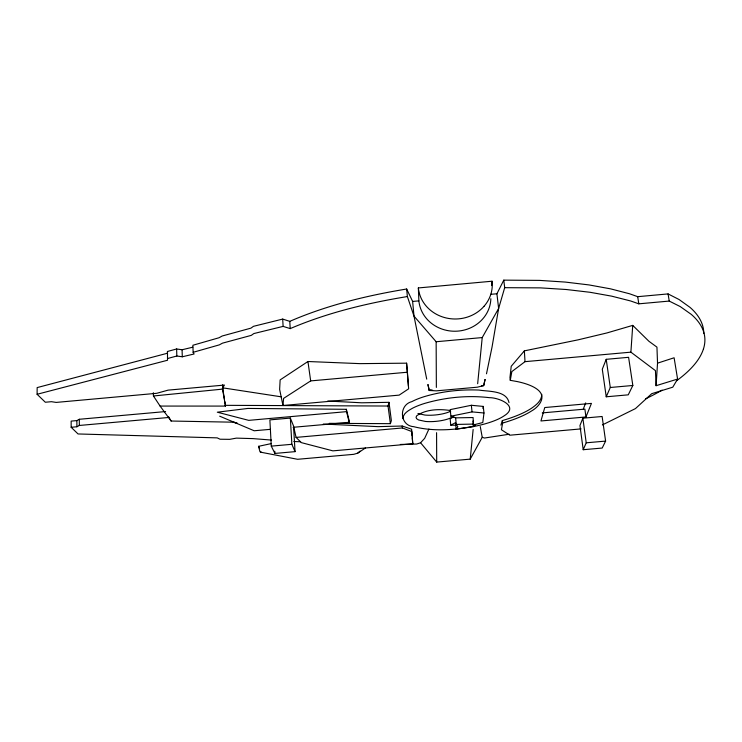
<?xml version="1.0" encoding="UTF-8"?>
<svg xmlns="http://www.w3.org/2000/svg" width="742" height="742" viewBox="0 0 742 742"><rect width="100%" height="100%" fill="white"/><g stroke="black" fill="none" stroke-linecap="round" stroke-linejoin="round"><path stroke-width="1.11" d="M153.362 392.731L153.436 395.978L160.087 406.069L225.512 406.087L222.405 388.316L224.446 385.07L168.1 390.134L156.72 393.306L56.197 402.414L51.448 401.691L45.318 402.238L37.1 394.28L37.156 387.593L167.33 353.266L167.488 351.476L176.624 348.972L182.078 349.76L192.781 347.2M509.012 402.637C506.498 390.375 488.644 391.683 478.924 390.06C460.365 389.3 441.601 391.377 423.812 396.784A52.608 15.693 -5.8 0 0 411.866 401.626C398.426 404.993 399.632 425.76 413.739 426.687C434.274 431.853 455.95 429.896 476.531 425.945A53.099 15.545 -5.8 0 0 490.388 422.207A54.426 15.953 -5.8 0 0 498.04 419.211A53.109 15.554 -5.8 0 0 503.985 415.937C519.854 406.236 498.912 397.573 489.497 397.675C467.738 395.106 445.441 397.322 424.443 403.472A52.701 15.452 -5.8 0 0 412.469 408.248C408.499 410.549 403.045 413.368 402.934 418.609M657.533 363.163L674.107 357.774L677.585 379.069L656.086 385.701L657.533 363.163L656.948 347.135L648.925 341.274L632.731 325.386L606.947 332.935L578.027 339.855L524.362 350.864L511.219 366.279L509.967 377.585L510.283 380.321L517.341 381.592A86.684 25.887 -5.9 0 1 539.777 391.702C545.806 398.695 537.996 407.367 531.717 410.864A86.684 25.887 -5.9 0 1 502.631 423.051L501.434 429.757L509.856 435.202L581.116 428.895M656.086 385.701L655.446 370.638L630.895 352.162L632.731 325.386M282.952 405.503L283.602 398.389L310.675 380.906L407.404 372.224L406.588 363.172L360 363.636L307.939 361.512L280.142 379.895L279.632 389.392L282.952 405.503L399.159 395.124L408.647 388.817L407.404 372.224M400.346 444.458L416.716 444.022L420.575 442.761L436.704 462.09L470.215 459.14L473.146 429.433M477.663 383.716L482.226 337.573L498.633 308.459L504.69 287.683L503.79 280.142L539.536 280.383L565.246 282.071L589.046 284.928L610.564 288.851L629.531 293.767L637.693 296.679L668.069 293.915L679.069 299.518L690.06 307.411A251.288 83.308 -6 0 1 703.768 333.473M453.891 416.735L450.125 418.72L450.774 425.147L455.486 422.708L456.154 429.191L473.554 426.446L473.09 417.542L455.616 417.857L450.895 416.197L450.227 409.621L471.337 405.28L483.255 406.421L483.979 412.997L482.801 422.523L472.979 425.064M541.762 394.345C541.771 400.708 536.151 405.039 531.402 408.332A86.629 26.044 -5.9 0 1 502.353 420.575L500.906 425.129M491.584 285.587L492.057 281.218L418.358 287.942L418.878 300.872A36.089 33.362 -0.4 0 0 448.78 330.774A36.006 33.288 -0.4 0 0 482.773 318.875A35.876 33.167 -0.3 0 0 490.852 298.692M483.005 408.573L483.255 406.421M510.283 380.321L511.85 371.584L525.011 361.66L630.895 352.162M486.492 373.801L492.048 347.015L498.633 308.459L496.908 293.767L503.79 280.142M329.281 423.357L390.385 423.663L388.029 406.032L388.993 402.331L361.642 402.795L327.741 401.032M390.385 423.663L391.359 420.621L388.993 402.331M428.932 429.024L424.665 438.346L420.575 442.761M167.488 351.476L167.516 360.25L37.1 394.28M583.314 409.027L585.698 402.887M582.869 418.2L579.947 425.556L583.212 449.717L602.198 448.047L605.602 441.1L602.124 416.494L582.869 418.2L586.217 442.807L583.212 449.717M606.214 359.323L602.291 369.219L606.233 396.794L628.251 394.837L632.833 385.478L628.595 357.31L606.214 359.323L610.286 387.491L606.233 396.794M585.957 416.967L591.439 403.388L544.758 407.543L540.946 420.964L585.957 416.967L584.881 409.12L542.272 412.904M470.215 459.14L482.226 437.307L480.269 426.548M677.585 379.069L672.771 387.185L651.708 393.687L635.458 408.592L602.374 424.925M456.154 429.191L457.842 426.715L456.284 424.424L455.616 417.857M271.053 443.642L258.522 446.332L259.95 451.618L260.488 452.156L260.943 451.674M260.488 452.156L297.598 459.289L353.767 454.327L357.69 453.167L360.093 451.09M473.424 426.669L475.168 425.287M357.69 453.167L365.389 448.01M271.516 440.071L253.022 438.615L236.383 438.123L229.732 439.338L220.059 439.227L217.22 437.873L78.049 433.959L71.158 427.281L71.158 421.104L76.88 420.593L79.32 419.276L165.605 411.56M71.158 427.281L76.89 426.761L79.329 425.463L169.222 417.431M167.673 358.488L176.828 356.012L182.291 356.781L194.089 353.99L193.133 352.311L192.901 345.253L219.029 337.749L222.183 336.005L250.935 328.14L253.476 326.322L282.693 319.088L289.779 321.351C326.981 305.203 366.752 295.604 406.662 289.009L412.635 301.438L414.008 316.138L426.724 379.153M193.133 352.311L219.317 344.872L222.479 343.156L251.288 335.365L253.838 333.566L283.119 326.387L290.205 328.613C327.537 312.614 367.383 303.116 407.367 296.55L414.008 316.138L436.148 341.737L436.361 387.407M450.895 416.197L472.042 411.893L483.979 412.997M509.197 434.237L484.507 438.03L482.226 437.307M153.436 395.978L222.832 389.096L222.656 384.755M412.635 301.438L418.878 300.872M490.647 294.333L496.908 293.767M504.69 287.683L540.501 287.877L566.267 289.51L590.094 292.292L611.649 296.151L630.635 300.974L638.806 303.83L669.247 301.076L680.247 306.585L691.238 314.358A251.733 82.149 -6 0 1 703.453 348.944M436.148 341.737L482.226 337.573M222.405 388.316L224.576 388.122L281.172 396.812M432.632 390.181L429.238 390.487L427.976 384.653L429.238 390.487L436.37 390.849L477.319 387.194L483.691 385.617L485.055 379.542L483.691 385.617L481.419 385.821M610.286 387.491L632.833 385.478M349.194 422.319L346.56 411.643L248.728 420.362L217.313 412.2L247.911 408.434L346.366 409.306L349.055 420.25L349.194 422.319L293.099 427.309M290.345 418.071L269.884 419.889L271.275 446.127L274.892 453.436L295.047 451.646L293.526 425.927L290.345 418.071L291.875 444.3L295.047 451.646M270.199 429.349L254.172 430.768L219.697 416.188M296.067 437.4L402.47 427.958L411.856 431.575L412.775 443.79L332.87 450.858L301.391 442.64L296.067 437.4L293.674 426.641M271.275 446.127L291.875 444.3M586.217 442.807L605.602 441.1M429.191 390.023L431.185 389.902M412.088 435.962L411.643 429.191L402.183 426.029L378.086 426.641L323.289 424.034M456.284 424.424L473.795 424.081M225.086 405.336L388.029 406.032M237.06 422.894L234.991 422.894L234.611 422.217L171.133 421.029L160.087 406.069M450.774 425.147L456.339 425.277M293.851 441.509L300.566 441.768M449.847 410.428C438.837 408.916 426.168 409.194 416.754 415.724L416.039 417.282L416.642 418.72L418.534 419.944L425.5 421.456A19.589 5.741 -5.5 0 0 452.082 417.236M417.941 413.517L424.897 415.056A19.552 5.834 -5.5 0 0 450.719 411.189M168.406 416.485L171.133 421.029M258.522 446.332L259.542 448.242M668.069 293.915L669.247 301.076M222.832 389.096L224.446 399.289M224.798 401.561L225.512 406.087M637.693 296.679L638.806 303.83M402.183 426.029L402.47 427.958M307.939 361.512L310.675 380.906M502.353 420.575L502.64 423.051M471.337 405.28L472.042 411.893M472.979 421.02L473.554 426.446M406.662 289.009L407.367 296.55M412.227 437.761L412.775 443.79M346.366 409.306L346.56 411.643M406.588 363.172L408.415 386.23M524.362 350.864L525.011 361.66M289.779 321.351L290.205 328.613M282.693 319.088L283.119 326.387M274.772 451.192L274.892 453.436M182.078 349.76L182.291 356.781M176.624 348.972L176.828 356.012M436.574 432.679L436.704 462.09M79.32 419.276L79.329 425.463M76.88 420.593L76.89 426.761M703.435 348.944A251.408 82.028 -6 0 1 676.695 380.655M662.114 390.107A251.408 82.028 -6 0 1 645.623 398.834M418.358 287.942A37.063 34.132 -0.5 0 0 458.816 318.837A36.97 34.058 -0.5 0 0 483.979 306.335M492.057 281.218A36.84 33.937 -0.5 0 1 483.988 306.335"/></g></svg>
